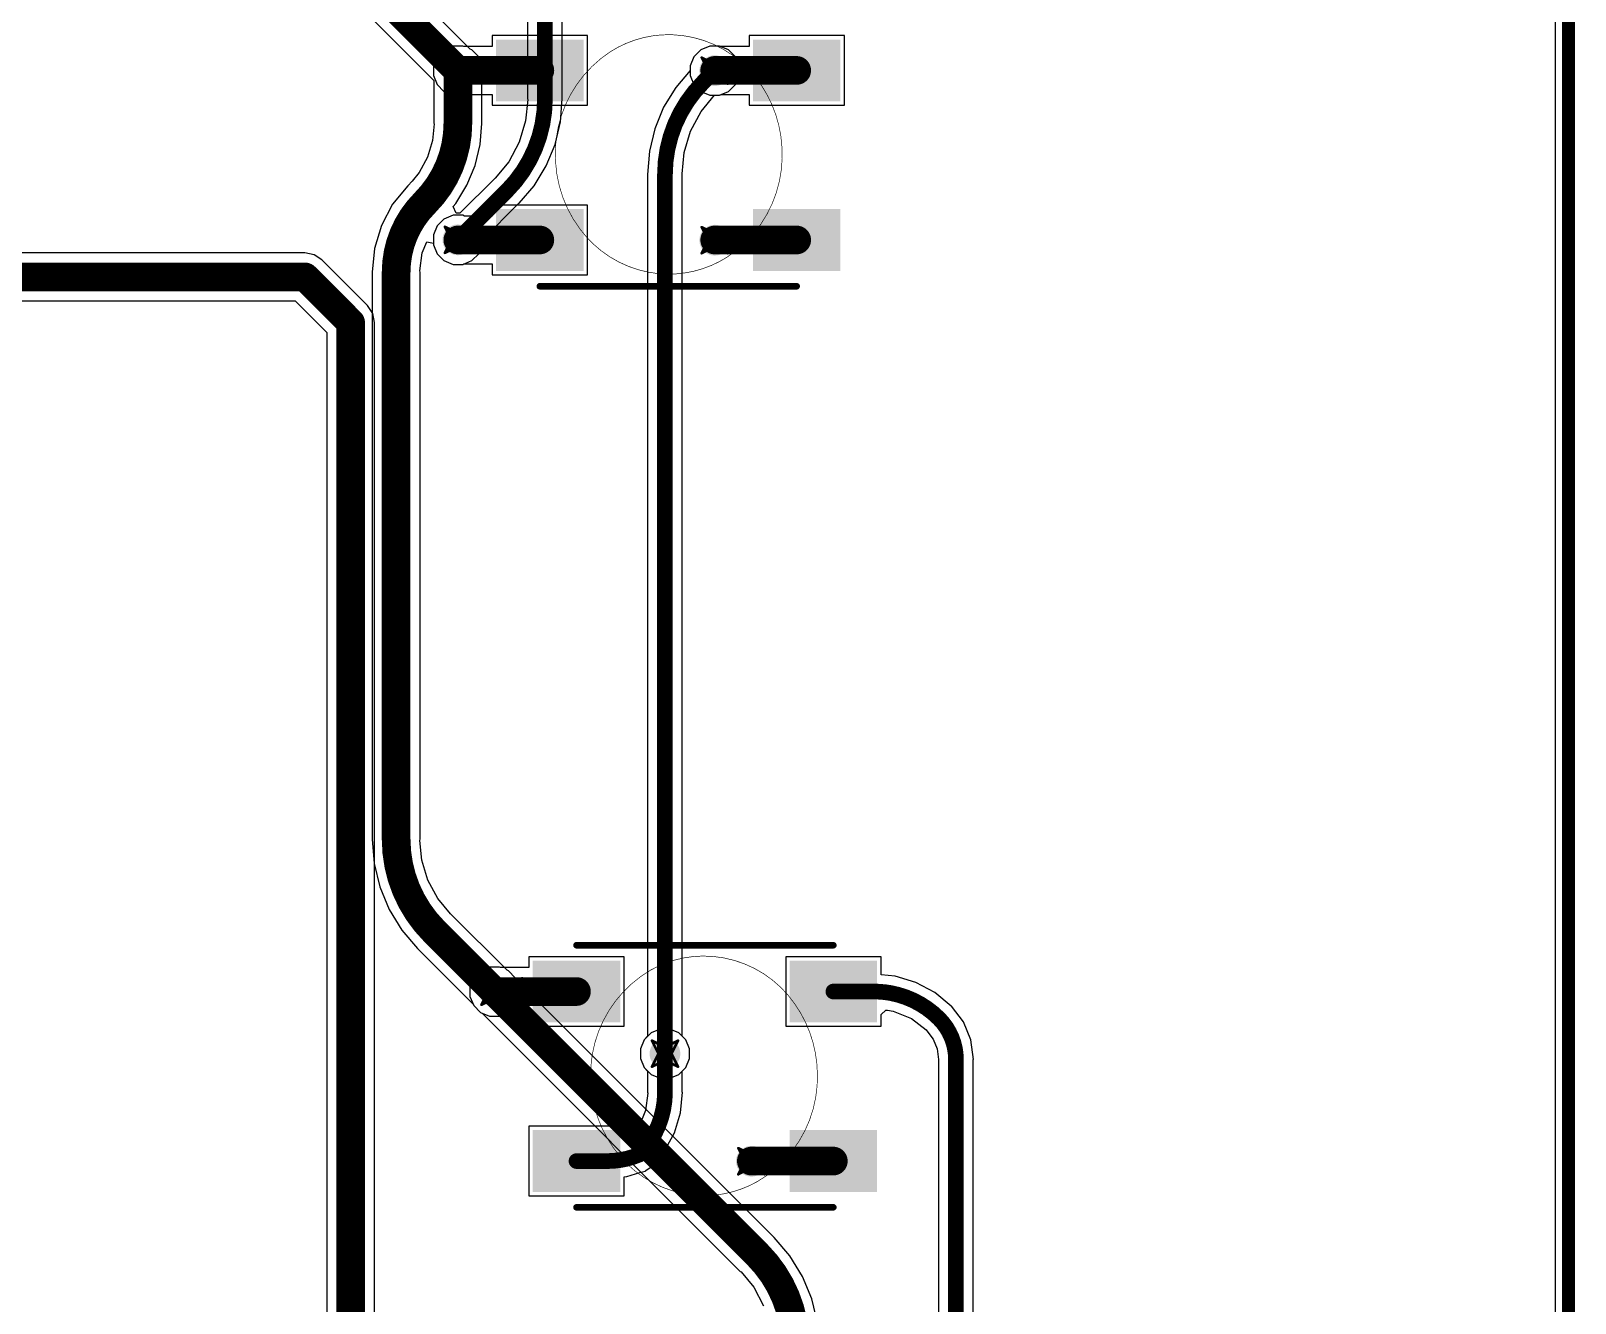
# Model space of a CAD drawing. Header units: inches. Extents: x -11 to 1110, y -7 to 455.
# Drawn here: x 674.07 to 704.13, y 127.33 to 152.09 of the extents above; entities that cross this region are included whole.
import ezdxf

# ---------------------------------------------------------------- set-up
doc = ezdxf.new("R2010")
doc.units = ezdxf.units.IN
for name, color, linetype in [('Board_outline', 216, 'Continuous'), ('Bottom Layer', 5, 'Continuous'), ('Drill Drawing', 1, 'Continuous'), ('Mechanical 7', 56, 'Continuous'), ('Top Layer', 1, 'Continuous'), ('Top Overlay', 2, 'Continuous'), ('Top Paste', 8, 'Continuous'), ('Top Solder', 216, 'Continuous'), ('Via Holes', 16, 'Continuous')]:
    doc.layers.add(name, color=color, linetype=linetype)

msp = doc.modelspace()

# ---------------------------------------------------------------- hatches: boundary and pattern name
at = {"layer": 'Bottom Layer'}
h = msp.add_hatch(color=5, dxfattribs=at)
edge = h.paths.add_edge_path()
edge.add_arc((682.379, 151.316), 0.3, 0, 360)
h = msp.add_hatch(color=5, dxfattribs=at)
edge = h.paths.add_edge_path()
edge.add_arc((687.379, 151.316), 0.3, 0, 360)
h = msp.add_hatch(color=5, dxfattribs=at)
edge = h.paths.add_edge_path()
edge.add_arc((682.379, 148.023), 0.3, 0, 360)
h = msp.add_hatch(color=5, dxfattribs=at)
edge = h.paths.add_edge_path()
edge.add_arc((687.379, 148.016), 0.3, 0, 360)
h = msp.add_hatch(color=5, dxfattribs=at)
edge = h.paths.add_edge_path()
edge.add_arc((683.092, 133.389), 0.3, 0, 360)
h = msp.add_hatch(color=5, dxfattribs=at)
edge = h.paths.add_edge_path()
edge.add_arc((686.41, 132.182), 0.3, 0, 360)
h = msp.add_hatch(color=5, dxfattribs=at)
edge = h.paths.add_edge_path()
edge.add_arc((688.092, 130.089), 0.3, 0, 360)
at = {"layer": 'Top Layer'}
for points in [[(683.224, 151.82), (684.724, 151.82), (684.724, 150.82), (683.224, 150.82)], [(689.724, 150.82), (688.224, 150.82), (688.224, 151.82), (689.724, 151.82)], [(683.224, 148.52), (684.724, 148.52), (684.724, 147.52), (683.224, 147.52)], [(688.224, 148.52), (689.724, 148.52), (689.724, 147.52), (688.224, 147.52)], [(683.938, 133.892), (685.438, 133.892), (685.438, 132.892), (683.938, 132.892)], [(690.438, 132.892), (688.938, 132.892), (688.938, 133.892), (690.438, 133.892)], [(683.938, 130.592), (685.438, 130.592), (685.438, 129.592), (683.938, 129.592)], [(688.938, 130.592), (690.438, 130.592), (690.438, 129.592), (688.938, 129.592)]]:
    msp.add_hatch(color=1, dxfattribs=at).paths.add_polyline_path(points)
h = msp.add_hatch(color=1, dxfattribs=at)
edge = h.paths.add_edge_path()
edge.add_arc((682.379, 151.316), 0.3, 0, 360)
h = msp.add_hatch(color=1, dxfattribs=at)
edge = h.paths.add_edge_path()
edge.add_arc((687.379, 151.316), 0.3, 0, 360)
h = msp.add_hatch(color=1, dxfattribs=at)
edge = h.paths.add_edge_path()
edge.add_arc((682.379, 148.023), 0.3, 0, 360)
h = msp.add_hatch(color=1, dxfattribs=at)
edge = h.paths.add_edge_path()
edge.add_arc((687.379, 148.016), 0.3, 0, 360)
h = msp.add_hatch(color=1, dxfattribs=at)
edge = h.paths.add_edge_path()
edge.add_arc((683.092, 133.389), 0.3, 0, 360)
h = msp.add_hatch(color=1, dxfattribs=at)
edge = h.paths.add_edge_path()
edge.add_arc((686.41, 132.182), 0.3, 0, 360)
h = msp.add_hatch(color=1, dxfattribs=at)
edge = h.paths.add_edge_path()
edge.add_arc((688.092, 130.089), 0.3, 0, 360)
at = {"layer": 'Top Paste'}
for points in [[(683.224, 151.82), (684.724, 151.82), (684.724, 150.82), (683.224, 150.82)], [(689.724, 150.82), (688.224, 150.82), (688.224, 151.82), (689.724, 151.82)], [(683.224, 148.52), (684.724, 148.52), (684.724, 147.52), (683.224, 147.52)], [(688.224, 148.52), (689.724, 148.52), (689.724, 147.52), (688.224, 147.52)], [(683.938, 133.892), (685.438, 133.892), (685.438, 132.892), (683.938, 132.892)], [(690.438, 132.892), (688.938, 132.892), (688.938, 133.892), (690.438, 133.892)], [(683.938, 130.592), (685.438, 130.592), (685.438, 129.592), (683.938, 129.592)], [(688.938, 130.592), (690.438, 130.592), (690.438, 129.592), (688.938, 129.592)]]:
    msp.add_hatch(color=8, dxfattribs=at).paths.add_polyline_path(points)
at = {"layer": 'Top Solder'}
for points in [[(683.123, 151.921), (684.826, 151.921), (684.826, 150.718), (683.123, 150.718)], [(689.826, 150.718), (688.123, 150.718), (688.123, 151.921), (689.826, 151.921)], [(683.123, 148.621), (684.826, 148.621), (684.826, 147.418), (683.123, 147.418)], [(688.123, 148.621), (689.826, 148.621), (689.826, 147.418), (688.123, 147.418)], [(683.836, 133.994), (685.539, 133.994), (685.539, 132.791), (683.836, 132.791)], [(690.539, 132.791), (688.836, 132.791), (688.836, 133.994), (690.539, 133.994)], [(683.836, 130.694), (685.539, 130.694), (685.539, 129.491), (683.836, 129.491)], [(688.836, 130.694), (690.539, 130.694), (690.539, 129.491), (688.836, 129.491)]]:
    msp.add_hatch(color=216, dxfattribs=at).paths.add_polyline_path(points)
at = {"layer": 'Via Holes'}
h = msp.add_hatch(color=7, dxfattribs=at)
edge = h.paths.add_edge_path()
edge.add_arc((682.379, 151.316), 0.15, 0, 360)
h = msp.add_hatch(color=7, dxfattribs=at)
edge = h.paths.add_edge_path()
edge.add_arc((687.379, 151.316), 0.15, 0, 360)
h = msp.add_hatch(color=7, dxfattribs=at)
edge = h.paths.add_edge_path()
edge.add_arc((682.379, 148.023), 0.15, 0, 360)
h = msp.add_hatch(color=7, dxfattribs=at)
edge = h.paths.add_edge_path()
edge.add_arc((687.379, 148.016), 0.15, 0, 360)
h = msp.add_hatch(color=7, dxfattribs=at)
edge = h.paths.add_edge_path()
edge.add_arc((683.092, 133.389), 0.15, 0, 360)
h = msp.add_hatch(color=7, dxfattribs=at)
edge = h.paths.add_edge_path()
edge.add_arc((686.41, 132.182), 0.15, 0, 360)
h = msp.add_hatch(color=7, dxfattribs=at)
edge = h.paths.add_edge_path()
edge.add_arc((688.092, 130.089), 0.15, 0, 360)

# ---------------------------------------------------------------- linework, layer by layer
at = {"layer": 'Board_outline'}
msp.add_lwpolyline([(704, 0, 0.254, 0.254, 0), (704, 370, 0.254, 0.254, 0)], format="xyseb", dxfattribs=at)
at = {"layer": 'Bottom Layer'}
for p, q in [((703.741, 369.741), (703.741, 28.773)), ((683.736, 166.328), (683.736, 150.769)), ((684.409, 150.769), (684.409, 166.328)), ((682.621, 151.733), (679.736, 154.618)), ((679.077, 153.959), (681.912, 151.123)), ((682.649, 151.721), (682.621, 151.733)), ((682.784, 151.587), (682.649, 151.721)), ((682.856, 151.411), (682.784, 151.587)), ((686.974, 151.587), (686.901, 151.411)), ((687.108, 151.721), (686.974, 151.587)), ((687.284, 151.794), (687.108, 151.721)), ((687.474, 151.794), (687.284, 151.794)), ((687.649, 151.721), (687.474, 151.794)), ((687.784, 151.587), (687.649, 151.721)), ((687.856, 151.411), (687.784, 151.587)), ((682.845, 151.193), (682.856, 151.221)), ((682.856, 151.221), (682.856, 151.411)), ((686.901, 151.316), (686.62, 150.988)), ((686.901, 151.411), (686.901, 151.316)), ((687.784, 151.046), (687.856, 151.221)), ((687.856, 151.221), (687.856, 151.411)), ((681.912, 151.123), (681.912, 150.294)), ((682.845, 150.294), (682.845, 151.193)), ((686.62, 150.988), (686.384, 150.602)), ((687.474, 150.839), (687.649, 150.911)), ((687.649, 150.911), (687.784, 151.046)), ((683.739, 150.755), (683.698, 150.339)), ((683.736, 150.769), (683.739, 150.755)), ((684.376, 150.319), (684.412, 150.769)), ((684.412, 150.769), (684.409, 150.769)), ((686.384, 150.602), (686.211, 150.185)), ((687.114, 150.522), (687.374, 150.839)), ((687.374, 150.839), (687.474, 150.839)), ((683.698, 150.339), (683.572, 149.925)), ((684.271, 149.88), (684.376, 150.319)), ((686.91, 150.14), (687.114, 150.522)), ((681.916, 150.278), (681.884, 149.956)), ((681.912, 150.294), (681.916, 150.278)), ((682.811, 149.878), (682.843, 150.287)), ((682.843, 150.287), (682.845, 150.294)), ((686.211, 150.185), (686.106, 149.746)), ((686.784, 149.726), (686.91, 150.14)), ((681.884, 149.956), (681.785, 149.631)), ((682.714, 149.472), (682.811, 149.878)), ((683.572, 149.925), (683.368, 149.543)), ((684.098, 149.462), (684.271, 149.88)), ((686.106, 149.746), (686.071, 149.295)), ((686.743, 149.31), (686.784, 149.726)), ((681.785, 149.631), (681.625, 149.331)), ((682.554, 149.086), (682.714, 149.472)), ((683.368, 149.543), (683.103, 149.22)), ((683.862, 149.077), (684.098, 149.462)), ((681.489, 149.166), (681.405, 149.074)), ((681.625, 149.331), (681.489, 149.166)), ((683.091, 149.211), (682.418, 148.539)), ((683.103, 149.22), (683.091, 149.211)), ((686.071, 149.295), (686.073, 149.295)), ((686.073, 149.295), (686.073, 132.521)), ((686.746, 149.295), (686.743, 149.31)), ((686.746, 132.521), (686.746, 149.295)), ((681.405, 149.074), (681.109, 148.714)), ((681.405, 149.074), (681.405, 149.074)), ((682.336, 148.731), (682.554, 149.086)), ((683.569, 148.734), (683.862, 149.077)), ((681.109, 148.714), (680.889, 148.303)), ((682.287, 148.674), (682.336, 148.731)), ((682.343, 148.543), (682.287, 148.674)), ((682.418, 148.539), (682.343, 148.543)), ((682.856, 148.025), (683.567, 148.735)), ((683.567, 148.735), (683.569, 148.734)), ((680.889, 148.303), (680.754, 147.857)), ((681.684, 147.769), (681.774, 147.985)), ((681.774, 147.985), (681.901, 147.96)), ((681.901, 147.96), (681.901, 147.928)), ((681.901, 147.928), (681.974, 147.752)), ((682.784, 147.752), (682.856, 147.928)), ((682.856, 147.928), (682.856, 148.025)), ((680.754, 147.857), (680.709, 147.393)), ((681.638, 147.42), (681.684, 147.769)), ((681.974, 147.752), (682.108, 147.618)), ((682.108, 147.618), (682.284, 147.545)), ((682.474, 147.545), (682.649, 147.618)), ((682.649, 147.618), (682.784, 147.752)), ((680.709, 147.393), (680.711, 147.393)), ((680.711, 147.393), (680.711, 136.356)), ((681.643, 147.393), (681.638, 147.42)), ((681.643, 136.356), (681.643, 147.393)), ((682.284, 147.545), (682.474, 147.545)), ((680.711, 136.356), (680.711, 136.356)), ((680.711, 136.356), (680.748, 135.886)), ((681.639, 136.335), (681.643, 136.356)), ((681.677, 135.95), (681.639, 136.335)), ((680.748, 135.886), (680.858, 135.427)), ((681.795, 135.56), (681.677, 135.95)), ((680.858, 135.427), (681.038, 134.991)), ((681.988, 135.2), (681.795, 135.56)), ((681.038, 134.991), (681.285, 134.589)), ((682.233, 134.902), (681.988, 135.2)), ((682.251, 134.89), (682.233, 134.902)), ((683.335, 133.806), (682.251, 134.89)), ((681.285, 134.589), (681.591, 134.23)), ((681.591, 134.23), (681.592, 134.23)), ((681.592, 134.23), (682.675, 133.146)), ((683.363, 133.794), (683.335, 133.806)), ((683.497, 133.66), (683.363, 133.794)), ((683.509, 133.631), (683.497, 133.66)), ((688.535, 128.605), (683.509, 133.631)), ((682.675, 133.146), (682.687, 133.118)), ((682.687, 133.118), (682.822, 132.984)), ((682.822, 132.984), (682.85, 132.972)), ((682.85, 132.972), (687.876, 127.946)), ((686.005, 132.452), (685.932, 132.277)), ((685.932, 132.277), (685.932, 132.087)), ((686.073, 132.521), (686.005, 132.452)), ((686.815, 132.452), (686.746, 132.521)), ((686.887, 132.277), (686.815, 132.452)), ((686.887, 132.087), (686.887, 132.277)), ((685.932, 132.087), (686.005, 131.911)), ((686.815, 131.911), (686.887, 132.087)), ((686.005, 131.911), (686.139, 131.777)), ((686.139, 131.777), (686.315, 131.704)), ((686.315, 131.704), (686.505, 131.704)), ((686.505, 131.704), (686.68, 131.777)), ((686.68, 131.777), (686.815, 131.911)), ((688.842, 128.247), (688.535, 128.605)), ((688.535, 128.605), (688.535, 128.605)), ((689.088, 127.844), (688.842, 128.247)), ((687.876, 127.946), (687.894, 127.934)), ((687.894, 127.934), (688.139, 127.635)), ((689.269, 127.408), (689.088, 127.844)), ((688.139, 127.635), (688.331, 127.275)), ((689.379, 126.95), (689.269, 127.408))]:
    msp.add_line(p, q, dxfattribs=at)
for points in [[(684.073, 150.769, 0.305, 0.305, 0), (684.073, 166.328, 0.305, 0.305, 0)], [(679.407, 154.288, 0.559, 0.559, 0), (682.379, 151.316, 0.559, 0.559, 0)], [(682.379, 150.294, 0.559, 0.559, 0), (682.379, 151.316, 0.559, 0.559, 0)], [(686.41, 149.295, 0.305, 0.305, -0.198912), (687.154, 151.091, 0.305, 0.305, 0)], [(687.154, 151.091, 0.305, 0.305, 0), (687.379, 151.316, 0.305, 0.305, 0)], [(684.073, 150.769, 0.305, 0.305, -0.198912), (683.329, 148.973, 0.305, 0.305, 0)], [(682.379, 150.294, 0.559, 0.559, -0.198912), (681.736, 148.742, 0.559, 0.559, 0)], [(686.41, 132.182, 0.305, 0.305, 0), (686.41, 149.295, 0.305, 0.305, 0)], [(682.379, 148.023, 0.305, 0.305, 0), (683.329, 148.973, 0.305, 0.305, 0)], [(681.177, 147.393, 0.559, 0.559, -0.198912), (681.736, 148.742, 0.559, 0.559, 0)], [(681.177, 136.356, 0.559, 0.559, 0), (681.177, 147.393, 0.559, 0.559, 0)], [(681.921, 134.56, 0.559, 0.559, -0.198912), (681.177, 136.356, 0.559, 0.559, 0)], [(681.921, 134.56, 0.559, 0.559, 0), (683.092, 133.389, 0.559, 0.559, 0)], [(683.092, 133.389, 0.559, 0.559, 0), (688.206, 128.275, 0.559, 0.559, 0)], [(688.206, 128.275, 0.559, 0.559, -0.198912), (688.95, 126.479, 0.559, 0.559, 0)]]:
    msp.add_lwpolyline(points, format="xyseb", dxfattribs=at)
for points in [[(682.239, 151.316, 0.279, 0.279, 1), (682.518, 151.316, 0.279, 0.279, 1)], [(682.239, 151.316, 0.279, 0.279, 1), (682.518, 151.316, 0.279, 0.279, 1)], [(687.077, 151.091, 0.152, 0.152, 1), (687.23, 151.091, 0.152, 0.152, 1)], [(687.077, 151.091, 0.152, 0.152, 1), (687.23, 151.091, 0.152, 0.152, 1)], [(687.302, 151.316, 0.152, 0.152, 1), (687.455, 151.316, 0.152, 0.152, 1)], [(683.997, 150.769, 0.152, 0.152, 1), (684.149, 150.769, 0.152, 0.152, 1)], [(683.997, 150.769, 0.152, 0.152, 1), (684.149, 150.769, 0.152, 0.152, 1)], [(682.239, 150.294, 0.279, 0.279, 1), (682.518, 150.294, 0.279, 0.279, 1)], [(682.239, 150.294, 0.279, 0.279, 1), (682.518, 150.294, 0.279, 0.279, 1)], [(686.333, 149.295, 0.152, 0.152, 1), (686.486, 149.295, 0.152, 0.152, 1)], [(686.333, 149.295, 0.152, 0.152, 1), (686.486, 149.295, 0.152, 0.152, 1)], [(683.253, 148.973, 0.152, 0.152, 1), (683.405, 148.973, 0.152, 0.152, 1)], [(683.253, 148.973, 0.152, 0.152, 1), (683.405, 148.973, 0.152, 0.152, 1)], [(681.596, 148.742, 0.279, 0.279, 1), (681.876, 148.742, 0.279, 0.279, 1)], [(681.596, 148.742, 0.279, 0.279, 1), (681.876, 148.742, 0.279, 0.279, 1)], [(682.302, 148.023, 0.152, 0.152, 1), (682.455, 148.023, 0.152, 0.152, 1)], [(681.037, 147.393, 0.279, 0.279, 1), (681.317, 147.393, 0.279, 0.279, 1)], [(681.037, 147.393, 0.279, 0.279, 1), (681.317, 147.393, 0.279, 0.279, 1)], [(681.037, 136.356, 0.279, 0.279, 1), (681.317, 136.356, 0.279, 0.279, 1)], [(681.037, 136.356, 0.279, 0.279, 1), (681.317, 136.356, 0.279, 0.279, 1)], [(681.781, 134.56, 0.279, 0.279, 1), (682.061, 134.56, 0.279, 0.279, 1)], [(681.781, 134.56, 0.279, 0.279, 1), (682.061, 134.56, 0.279, 0.279, 1)], [(682.952, 133.389, 0.279, 0.279, 1), (683.232, 133.389, 0.279, 0.279, 1)], [(682.952, 133.389, 0.279, 0.279, 1), (683.232, 133.389, 0.279, 0.279, 1)], [(686.333, 132.182, 0.152, 0.152, 1), (686.486, 132.182, 0.152, 0.152, 1)], [(688.066, 128.275, 0.279, 0.279, 1), (688.345, 128.275, 0.279, 0.279, 1)], [(688.066, 128.275, 0.279, 0.279, 1), (688.345, 128.275, 0.279, 0.279, 1)]]:
    msp.add_lwpolyline(points, format="xyseb", close=True, dxfattribs=at)
at = {"layer": 'Drill Drawing'}
for points in [[(682.125, 151.57, 0.0508, 0.0508, 0), (682.379, 151.443, 0.0508, 0.0508, 0)], [(682.125, 151.57, 0.0508, 0.0508, 0), (682.252, 151.316, 0.0508, 0.0508, 0)], [(682.379, 151.443, 0.0508, 0.0508, 0), (682.633, 151.57, 0.0508, 0.0508, 0)], [(682.506, 151.316, 0.0508, 0.0508, 0), (682.633, 151.57, 0.0508, 0.0508, 0)], [(687.125, 151.57, 0.0508, 0.0508, 0), (687.379, 151.443, 0.0508, 0.0508, 0)], [(687.125, 151.57, 0.0508, 0.0508, 0), (687.252, 151.316, 0.0508, 0.0508, 0)], [(687.379, 151.443, 0.0508, 0.0508, 0), (687.633, 151.57, 0.0508, 0.0508, 0)], [(687.506, 151.316, 0.0508, 0.0508, 0), (687.633, 151.57, 0.0508, 0.0508, 0)], [(682.125, 151.062, 0.0508, 0.0508, 0), (682.252, 151.316, 0.0508, 0.0508, 0)], [(682.125, 151.062, 0.0508, 0.0508, 0), (682.379, 151.189, 0.0508, 0.0508, 0)], [(682.379, 151.189, 0.0508, 0.0508, 0), (682.633, 151.062, 0.0508, 0.0508, 0)], [(682.506, 151.316, 0.0508, 0.0508, 0), (682.633, 151.062, 0.0508, 0.0508, 0)], [(687.125, 151.062, 0.0508, 0.0508, 0), (687.252, 151.316, 0.0508, 0.0508, 0)], [(687.125, 151.062, 0.0508, 0.0508, 0), (687.379, 151.189, 0.0508, 0.0508, 0)], [(687.379, 151.189, 0.0508, 0.0508, 0), (687.633, 151.062, 0.0508, 0.0508, 0)], [(687.506, 151.316, 0.0508, 0.0508, 0), (687.633, 151.062, 0.0508, 0.0508, 0)], [(682.125, 148.277, 0.0508, 0.0508, 0), (682.379, 148.15, 0.0508, 0.0508, 0)], [(682.125, 148.277, 0.0508, 0.0508, 0), (682.252, 148.023, 0.0508, 0.0508, 0)], [(682.379, 148.15, 0.0508, 0.0508, 0), (682.633, 148.277, 0.0508, 0.0508, 0)], [(682.506, 148.023, 0.0508, 0.0508, 0), (682.633, 148.277, 0.0508, 0.0508, 0)], [(687.125, 148.27, 0.0508, 0.0508, 0), (687.379, 148.143, 0.0508, 0.0508, 0)], [(687.125, 148.27, 0.0508, 0.0508, 0), (687.252, 148.016, 0.0508, 0.0508, 0)], [(687.379, 148.143, 0.0508, 0.0508, 0), (687.633, 148.27, 0.0508, 0.0508, 0)], [(687.506, 148.016, 0.0508, 0.0508, 0), (687.633, 148.27, 0.0508, 0.0508, 0)], [(682.125, 147.769, 0.0508, 0.0508, 0), (682.252, 148.023, 0.0508, 0.0508, 0)], [(682.125, 147.769, 0.0508, 0.0508, 0), (682.379, 147.896, 0.0508, 0.0508, 0)], [(682.379, 147.896, 0.0508, 0.0508, 0), (682.633, 147.769, 0.0508, 0.0508, 0)], [(682.506, 148.023, 0.0508, 0.0508, 0), (682.633, 147.769, 0.0508, 0.0508, 0)], [(687.125, 147.762, 0.0508, 0.0508, 0), (687.252, 148.016, 0.0508, 0.0508, 0)], [(687.125, 147.762, 0.0508, 0.0508, 0), (687.379, 147.889, 0.0508, 0.0508, 0)], [(687.379, 147.889, 0.0508, 0.0508, 0), (687.633, 147.762, 0.0508, 0.0508, 0)], [(687.506, 148.016, 0.0508, 0.0508, 0), (687.633, 147.762, 0.0508, 0.0508, 0)], [(682.838, 133.643, 0.0508, 0.0508, 0), (683.092, 133.516, 0.0508, 0.0508, 0)], [(682.838, 133.643, 0.0508, 0.0508, 0), (682.965, 133.389, 0.0508, 0.0508, 0)], [(683.092, 133.516, 0.0508, 0.0508, 0), (683.346, 133.643, 0.0508, 0.0508, 0)], [(683.219, 133.389, 0.0508, 0.0508, 0), (683.346, 133.643, 0.0508, 0.0508, 0)], [(682.838, 133.135, 0.0508, 0.0508, 0), (682.965, 133.389, 0.0508, 0.0508, 0)], [(682.838, 133.135, 0.0508, 0.0508, 0), (683.092, 133.262, 0.0508, 0.0508, 0)], [(683.092, 133.262, 0.0508, 0.0508, 0), (683.346, 133.135, 0.0508, 0.0508, 0)], [(683.219, 133.389, 0.0508, 0.0508, 0), (683.346, 133.135, 0.0508, 0.0508, 0)], [(686.156, 132.436, 0.0508, 0.0508, 0), (686.41, 132.309, 0.0508, 0.0508, 0)], [(686.156, 132.436, 0.0508, 0.0508, 0), (686.283, 132.182, 0.0508, 0.0508, 0)], [(686.41, 132.309, 0.0508, 0.0508, 0), (686.664, 132.436, 0.0508, 0.0508, 0)], [(686.537, 132.182, 0.0508, 0.0508, 0), (686.664, 132.436, 0.0508, 0.0508, 0)], [(686.156, 131.928, 0.0508, 0.0508, 0), (686.283, 132.182, 0.0508, 0.0508, 0)], [(686.156, 131.928, 0.0508, 0.0508, 0), (686.41, 132.055, 0.0508, 0.0508, 0)], [(686.41, 132.055, 0.0508, 0.0508, 0), (686.664, 131.928, 0.0508, 0.0508, 0)], [(686.537, 132.182, 0.0508, 0.0508, 0), (686.664, 131.928, 0.0508, 0.0508, 0)], [(687.838, 130.343, 0.0508, 0.0508, 0), (688.092, 130.216, 0.0508, 0.0508, 0)], [(687.838, 130.343, 0.0508, 0.0508, 0), (687.965, 130.089, 0.0508, 0.0508, 0)], [(688.092, 130.216, 0.0508, 0.0508, 0), (688.346, 130.343, 0.0508, 0.0508, 0)], [(688.219, 130.089, 0.0508, 0.0508, 0), (688.346, 130.343, 0.0508, 0.0508, 0)], [(687.838, 129.835, 0.0508, 0.0508, 0), (687.965, 130.089, 0.0508, 0.0508, 0)], [(687.838, 129.835, 0.0508, 0.0508, 0), (688.092, 129.962, 0.0508, 0.0508, 0)], [(688.092, 129.962, 0.0508, 0.0508, 0), (688.346, 129.835, 0.0508, 0.0508, 0)], [(688.219, 130.089, 0.0508, 0.0508, 0), (688.346, 129.835, 0.0508, 0.0508, 0)]]:
    msp.add_lwpolyline(points, format="xyseb", dxfattribs=at)
for points in [[(682.112, 151.57, 0.0254, 0.0254, 1), (682.137, 151.57, 0.0254, 0.0254, 1)], [(682.112, 151.57, 0.0254, 0.0254, 1), (682.137, 151.57, 0.0254, 0.0254, 1)], [(682.62, 151.57, 0.0254, 0.0254, 1), (682.645, 151.57, 0.0254, 0.0254, 1)], [(682.62, 151.57, 0.0254, 0.0254, 1), (682.645, 151.57, 0.0254, 0.0254, 1)], [(687.112, 151.57, 0.0254, 0.0254, 1), (687.137, 151.57, 0.0254, 0.0254, 1)], [(687.112, 151.57, 0.0254, 0.0254, 1), (687.137, 151.57, 0.0254, 0.0254, 1)], [(687.62, 151.57, 0.0254, 0.0254, 1), (687.645, 151.57, 0.0254, 0.0254, 1)], [(687.62, 151.57, 0.0254, 0.0254, 1), (687.645, 151.57, 0.0254, 0.0254, 1)], [(682.239, 151.316, 0.0254, 0.0254, 1), (682.264, 151.316, 0.0254, 0.0254, 1)], [(682.239, 151.316, 0.0254, 0.0254, 1), (682.264, 151.316, 0.0254, 0.0254, 1)], [(682.366, 151.443, 0.0254, 0.0254, 1), (682.391, 151.443, 0.0254, 0.0254, 1)], [(682.366, 151.443, 0.0254, 0.0254, 1), (682.391, 151.443, 0.0254, 0.0254, 1)], [(682.366, 151.189, 0.0254, 0.0254, 1), (682.391, 151.189, 0.0254, 0.0254, 1)], [(682.366, 151.189, 0.0254, 0.0254, 1), (682.391, 151.189, 0.0254, 0.0254, 1)], [(682.493, 151.316, 0.0254, 0.0254, 1), (682.518, 151.316, 0.0254, 0.0254, 1)], [(682.493, 151.316, 0.0254, 0.0254, 1), (682.518, 151.316, 0.0254, 0.0254, 1)], [(687.239, 151.316, 0.0254, 0.0254, 1), (687.264, 151.316, 0.0254, 0.0254, 1)], [(687.239, 151.316, 0.0254, 0.0254, 1), (687.264, 151.316, 0.0254, 0.0254, 1)], [(687.366, 151.443, 0.0254, 0.0254, 1), (687.391, 151.443, 0.0254, 0.0254, 1)], [(687.366, 151.443, 0.0254, 0.0254, 1), (687.391, 151.443, 0.0254, 0.0254, 1)], [(687.366, 151.189, 0.0254, 0.0254, 1), (687.391, 151.189, 0.0254, 0.0254, 1)], [(687.366, 151.189, 0.0254, 0.0254, 1), (687.391, 151.189, 0.0254, 0.0254, 1)], [(687.493, 151.316, 0.0254, 0.0254, 1), (687.518, 151.316, 0.0254, 0.0254, 1)], [(687.493, 151.316, 0.0254, 0.0254, 1), (687.518, 151.316, 0.0254, 0.0254, 1)], [(682.112, 151.062, 0.0254, 0.0254, 1), (682.137, 151.062, 0.0254, 0.0254, 1)], [(682.112, 151.062, 0.0254, 0.0254, 1), (682.137, 151.062, 0.0254, 0.0254, 1)], [(682.62, 151.062, 0.0254, 0.0254, 1), (682.645, 151.062, 0.0254, 0.0254, 1)], [(682.62, 151.062, 0.0254, 0.0254, 1), (682.645, 151.062, 0.0254, 0.0254, 1)], [(687.112, 151.062, 0.0254, 0.0254, 1), (687.137, 151.062, 0.0254, 0.0254, 1)], [(687.112, 151.062, 0.0254, 0.0254, 1), (687.137, 151.062, 0.0254, 0.0254, 1)], [(687.62, 151.062, 0.0254, 0.0254, 1), (687.645, 151.062, 0.0254, 0.0254, 1)], [(687.62, 151.062, 0.0254, 0.0254, 1), (687.645, 151.062, 0.0254, 0.0254, 1)], [(682.112, 148.277, 0.0254, 0.0254, 1), (682.137, 148.277, 0.0254, 0.0254, 1)], [(682.112, 148.277, 0.0254, 0.0254, 1), (682.137, 148.277, 0.0254, 0.0254, 1)], [(682.62, 148.277, 0.0254, 0.0254, 1), (682.645, 148.277, 0.0254, 0.0254, 1)], [(682.62, 148.277, 0.0254, 0.0254, 1), (682.645, 148.277, 0.0254, 0.0254, 1)], [(687.112, 148.27, 0.0254, 0.0254, 1), (687.137, 148.27, 0.0254, 0.0254, 1)], [(687.112, 148.27, 0.0254, 0.0254, 1), (687.137, 148.27, 0.0254, 0.0254, 1)], [(687.62, 148.27, 0.0254, 0.0254, 1), (687.645, 148.27, 0.0254, 0.0254, 1)], [(687.62, 148.27, 0.0254, 0.0254, 1), (687.645, 148.27, 0.0254, 0.0254, 1)], [(682.239, 148.023, 0.0254, 0.0254, 1), (682.264, 148.023, 0.0254, 0.0254, 1)], [(682.239, 148.023, 0.0254, 0.0254, 1), (682.264, 148.023, 0.0254, 0.0254, 1)], [(682.366, 148.15, 0.0254, 0.0254, 1), (682.391, 148.15, 0.0254, 0.0254, 1)], [(682.366, 148.15, 0.0254, 0.0254, 1), (682.391, 148.15, 0.0254, 0.0254, 1)], [(682.366, 147.896, 0.0254, 0.0254, 1), (682.391, 147.896, 0.0254, 0.0254, 1)], [(682.366, 147.896, 0.0254, 0.0254, 1), (682.391, 147.896, 0.0254, 0.0254, 1)], [(682.493, 148.023, 0.0254, 0.0254, 1), (682.518, 148.023, 0.0254, 0.0254, 1)], [(682.493, 148.023, 0.0254, 0.0254, 1), (682.518, 148.023, 0.0254, 0.0254, 1)], [(687.239, 148.016, 0.0254, 0.0254, 1), (687.264, 148.016, 0.0254, 0.0254, 1)], [(687.239, 148.016, 0.0254, 0.0254, 1), (687.264, 148.016, 0.0254, 0.0254, 1)], [(687.366, 148.143, 0.0254, 0.0254, 1), (687.391, 148.143, 0.0254, 0.0254, 1)], [(687.366, 148.143, 0.0254, 0.0254, 1), (687.391, 148.143, 0.0254, 0.0254, 1)], [(687.366, 147.889, 0.0254, 0.0254, 1), (687.391, 147.889, 0.0254, 0.0254, 1)], [(687.366, 147.889, 0.0254, 0.0254, 1), (687.391, 147.889, 0.0254, 0.0254, 1)], [(687.493, 148.016, 0.0254, 0.0254, 1), (687.518, 148.016, 0.0254, 0.0254, 1)], [(687.493, 148.016, 0.0254, 0.0254, 1), (687.518, 148.016, 0.0254, 0.0254, 1)], [(682.112, 147.769, 0.0254, 0.0254, 1), (682.137, 147.769, 0.0254, 0.0254, 1)], [(682.112, 147.769, 0.0254, 0.0254, 1), (682.137, 147.769, 0.0254, 0.0254, 1)], [(682.62, 147.769, 0.0254, 0.0254, 1), (682.645, 147.769, 0.0254, 0.0254, 1)], [(682.62, 147.769, 0.0254, 0.0254, 1), (682.645, 147.769, 0.0254, 0.0254, 1)], [(687.112, 147.762, 0.0254, 0.0254, 1), (687.137, 147.762, 0.0254, 0.0254, 1)], [(687.112, 147.762, 0.0254, 0.0254, 1), (687.137, 147.762, 0.0254, 0.0254, 1)], [(687.62, 147.762, 0.0254, 0.0254, 1), (687.645, 147.762, 0.0254, 0.0254, 1)], [(687.62, 147.762, 0.0254, 0.0254, 1), (687.645, 147.762, 0.0254, 0.0254, 1)], [(682.825, 133.643, 0.0254, 0.0254, 1), (682.851, 133.643, 0.0254, 0.0254, 1)], [(682.825, 133.643, 0.0254, 0.0254, 1), (682.851, 133.643, 0.0254, 0.0254, 1)], [(683.079, 133.516, 0.0254, 0.0254, 1), (683.105, 133.516, 0.0254, 0.0254, 1)], [(683.079, 133.516, 0.0254, 0.0254, 1), (683.105, 133.516, 0.0254, 0.0254, 1)], [(683.333, 133.643, 0.0254, 0.0254, 1), (683.359, 133.643, 0.0254, 0.0254, 1)], [(683.333, 133.643, 0.0254, 0.0254, 1), (683.359, 133.643, 0.0254, 0.0254, 1)], [(682.952, 133.389, 0.0254, 0.0254, 1), (682.978, 133.389, 0.0254, 0.0254, 1)], [(682.952, 133.389, 0.0254, 0.0254, 1), (682.978, 133.389, 0.0254, 0.0254, 1)], [(683.079, 133.262, 0.0254, 0.0254, 1), (683.105, 133.262, 0.0254, 0.0254, 1)], [(683.079, 133.262, 0.0254, 0.0254, 1), (683.105, 133.262, 0.0254, 0.0254, 1)], [(683.206, 133.389, 0.0254, 0.0254, 1), (683.232, 133.389, 0.0254, 0.0254, 1)], [(683.206, 133.389, 0.0254, 0.0254, 1), (683.232, 133.389, 0.0254, 0.0254, 1)], [(682.825, 133.135, 0.0254, 0.0254, 1), (682.851, 133.135, 0.0254, 0.0254, 1)], [(682.825, 133.135, 0.0254, 0.0254, 1), (682.851, 133.135, 0.0254, 0.0254, 1)], [(683.333, 133.135, 0.0254, 0.0254, 1), (683.359, 133.135, 0.0254, 0.0254, 1)], [(683.333, 133.135, 0.0254, 0.0254, 1), (683.359, 133.135, 0.0254, 0.0254, 1)], [(686.143, 132.436, 0.0254, 0.0254, 1), (686.168, 132.436, 0.0254, 0.0254, 1)], [(686.143, 132.436, 0.0254, 0.0254, 1), (686.168, 132.436, 0.0254, 0.0254, 1)], [(686.397, 132.309, 0.0254, 0.0254, 1), (686.422, 132.309, 0.0254, 0.0254, 1)], [(686.397, 132.309, 0.0254, 0.0254, 1), (686.422, 132.309, 0.0254, 0.0254, 1)], [(686.651, 132.436, 0.0254, 0.0254, 1), (686.676, 132.436, 0.0254, 0.0254, 1)], [(686.651, 132.436, 0.0254, 0.0254, 1), (686.676, 132.436, 0.0254, 0.0254, 1)], [(686.27, 132.182, 0.0254, 0.0254, 1), (686.295, 132.182, 0.0254, 0.0254, 1)], [(686.27, 132.182, 0.0254, 0.0254, 1), (686.295, 132.182, 0.0254, 0.0254, 1)], [(686.397, 132.055, 0.0254, 0.0254, 1), (686.422, 132.055, 0.0254, 0.0254, 1)], [(686.397, 132.055, 0.0254, 0.0254, 1), (686.422, 132.055, 0.0254, 0.0254, 1)], [(686.524, 132.182, 0.0254, 0.0254, 1), (686.549, 132.182, 0.0254, 0.0254, 1)], [(686.524, 132.182, 0.0254, 0.0254, 1), (686.549, 132.182, 0.0254, 0.0254, 1)], [(686.143, 131.928, 0.0254, 0.0254, 1), (686.168, 131.928, 0.0254, 0.0254, 1)], [(686.143, 131.928, 0.0254, 0.0254, 1), (686.168, 131.928, 0.0254, 0.0254, 1)], [(686.651, 131.928, 0.0254, 0.0254, 1), (686.676, 131.928, 0.0254, 0.0254, 1)], [(686.651, 131.928, 0.0254, 0.0254, 1), (686.676, 131.928, 0.0254, 0.0254, 1)], [(687.825, 130.343, 0.0254, 0.0254, 1), (687.851, 130.343, 0.0254, 0.0254, 1)], [(687.825, 130.343, 0.0254, 0.0254, 1), (687.851, 130.343, 0.0254, 0.0254, 1)], [(688.079, 130.216, 0.0254, 0.0254, 1), (688.105, 130.216, 0.0254, 0.0254, 1)], [(688.079, 130.216, 0.0254, 0.0254, 1), (688.105, 130.216, 0.0254, 0.0254, 1)], [(688.333, 130.343, 0.0254, 0.0254, 1), (688.359, 130.343, 0.0254, 0.0254, 1)], [(688.333, 130.343, 0.0254, 0.0254, 1), (688.359, 130.343, 0.0254, 0.0254, 1)], [(687.825, 129.835, 0.0254, 0.0254, 1), (687.851, 129.835, 0.0254, 0.0254, 1)], [(687.825, 129.835, 0.0254, 0.0254, 1), (687.851, 129.835, 0.0254, 0.0254, 1)], [(687.952, 130.089, 0.0254, 0.0254, 1), (687.978, 130.089, 0.0254, 0.0254, 1)], [(687.952, 130.089, 0.0254, 0.0254, 1), (687.978, 130.089, 0.0254, 0.0254, 1)], [(688.079, 129.962, 0.0254, 0.0254, 1), (688.105, 129.962, 0.0254, 0.0254, 1)], [(688.079, 129.962, 0.0254, 0.0254, 1), (688.105, 129.962, 0.0254, 0.0254, 1)], [(688.206, 130.089, 0.0254, 0.0254, 1), (688.232, 130.089, 0.0254, 0.0254, 1)], [(688.206, 130.089, 0.0254, 0.0254, 1), (688.232, 130.089, 0.0254, 0.0254, 1)], [(688.333, 129.835, 0.0254, 0.0254, 1), (688.359, 129.835, 0.0254, 0.0254, 1)], [(688.333, 129.835, 0.0254, 0.0254, 1), (688.359, 129.835, 0.0254, 0.0254, 1)]]:
    msp.add_lwpolyline(points, format="xyseb", close=True, dxfattribs=at)
at = {"layer": 'Mechanical 7'}
for points in [[(685.343, 151.682, 0.0127, 0.0127, -0.126036), (686.339, 152.012, 0.0127, 0.0127, 0)], [(686.339, 152.012, 0.0127, 0.0127, -0.2489), (688.175, 151.184, 0.0127, 0.0127, 0)], [(684.281, 149.532, 0.0127, 0.0127, -0.271631), (685.343, 151.682, 0.0127, 0.0127, 0)], [(688.175, 151.184, 0.0127, 0.0127, -0.153983), (688.686, 149.84, 0.0127, 0.0127, 0)], [(688.686, 149.84, 0.0127, 0.0127, -0.271657), (687.624, 147.689, 0.0127, 0.0127, 0)], [(684.756, 148.233, 0.0127, 0.0127, -0.147659), (684.281, 149.532, 0.0127, 0.0127, 0)], [(686.481, 147.354, 0.0127, 0.0127, -0.235957), (684.756, 148.233, 0.0127, 0.0127, 0)], [(687.624, 147.689, 0.0127, 0.0127, -0.126036), (686.627, 147.36, 0.0127, 0.0127, 0)], [(686.481, 147.354, 0.0127, 0.0127, 0), (686.496, 147.354, 0.0127, 0.0127, 0)], [(686.496, 147.354, 0.0127, 0.0127, 0), (686.526, 147.355, 0.0127, 0.0127, 0)], [(686.526, 147.355, 0.0127, 0.0127, 0), (686.555, 147.356, 0.0127, 0.0127, 0)], [(686.555, 147.356, 0.0127, 0.0127, 0), (686.57, 147.357, 0.0127, 0.0127, 0)], [(686.57, 147.357, 0.0127, 0.0127, 0), (686.584, 147.357, 0.0127, 0.0127, 0)], [(686.584, 147.357, 0.0127, 0.0127, 0), (686.599, 147.358, 0.0127, 0.0127, 0)], [(686.599, 147.358, 0.0127, 0.0127, 0), (686.627, 147.36, 0.0127, 0.0127, 0)], [(686.127, 133.807, 0.0127, 0.0127, -0.126676), (687.138, 134.083, 0.0127, 0.0127, 0)], [(687.138, 134.083, 0.0127, 0.0127, -0.247968), (688.932, 133.158, 0.0127, 0.0127, 0)], [(684.963, 131.717, 0.0127, 0.0127, -0.272793), (686.127, 133.807, 0.0127, 0.0127, 0)], [(688.932, 133.158, 0.0127, 0.0127, -0.153421), (689.377, 131.786, 0.0127, 0.0127, 0)], [(685.402, 130.357, 0.0127, 0.0127, -0.151878), (684.963, 131.717, 0.0127, 0.0127, 0)], [(689.377, 131.786, 0.0127, 0.0127, -0.273132), (688.215, 129.697, 0.0127, 0.0127, 0)], [(687.171, 129.419, 0.0127, 0.0127, -0.24439), (685.402, 130.357, 0.0127, 0.0127, 0)], [(688.215, 129.697, 0.0127, 0.0127, -0.126142), (687.205, 129.419, 0.0127, 0.0127, 0)], [(687.171, 129.419, 0.0127, 0.0127, 0), (687.205, 129.419, 0.0127, 0.0127, 0)]]:
    msp.add_lwpolyline(points, format="xyseb", dxfattribs=at)
for points in [[(686.336, 152.012, 0.00635, 0.00635, 1), (686.342, 152.012, 0.00635, 0.00635, 1)], [(686.336, 152.012, 0.00635, 0.00635, 1), (686.342, 152.012, 0.00635, 0.00635, 1)], [(685.339, 151.682, 0.00635, 0.00635, 1), (685.346, 151.682, 0.00635, 0.00635, 1)], [(685.339, 151.682, 0.00635, 0.00635, 1), (685.346, 151.682, 0.00635, 0.00635, 1)], [(688.172, 151.184, 0.00635, 0.00635, 1), (688.179, 151.184, 0.00635, 0.00635, 1)], [(688.172, 151.184, 0.00635, 0.00635, 1), (688.179, 151.184, 0.00635, 0.00635, 1)], [(688.683, 149.84, 0.00635, 0.00635, 1), (688.689, 149.84, 0.00635, 0.00635, 1)], [(688.683, 149.84, 0.00635, 0.00635, 1), (688.689, 149.84, 0.00635, 0.00635, 1)], [(684.277, 149.532, 0.00635, 0.00635, 1), (684.284, 149.532, 0.00635, 0.00635, 1)], [(684.277, 149.532, 0.00635, 0.00635, 1), (684.284, 149.532, 0.00635, 0.00635, 1)], [(684.753, 148.233, 0.00635, 0.00635, 1), (684.759, 148.233, 0.00635, 0.00635, 1)], [(684.753, 148.233, 0.00635, 0.00635, 1), (684.759, 148.233, 0.00635, 0.00635, 1)], [(687.621, 147.689, 0.00635, 0.00635, 1), (687.627, 147.689, 0.00635, 0.00635, 1)], [(687.621, 147.689, 0.00635, 0.00635, 1), (687.627, 147.689, 0.00635, 0.00635, 1)], [(686.477, 147.354, 0.00635, 0.00635, 1), (686.484, 147.354, 0.00635, 0.00635, 1)], [(686.477, 147.354, 0.00635, 0.00635, 1), (686.484, 147.354, 0.00635, 0.00635, 1)], [(686.493, 147.354, 0.00635, 0.00635, 1), (686.499, 147.354, 0.00635, 0.00635, 1)], [(686.493, 147.354, 0.00635, 0.00635, 1), (686.499, 147.354, 0.00635, 0.00635, 1)], [(686.522, 147.355, 0.00635, 0.00635, 1), (686.529, 147.355, 0.00635, 0.00635, 1)], [(686.522, 147.355, 0.00635, 0.00635, 1), (686.529, 147.355, 0.00635, 0.00635, 1)], [(686.552, 147.356, 0.00635, 0.00635, 1), (686.558, 147.356, 0.00635, 0.00635, 1)], [(686.552, 147.356, 0.00635, 0.00635, 1), (686.558, 147.356, 0.00635, 0.00635, 1)], [(686.566, 147.357, 0.00635, 0.00635, 1), (686.573, 147.357, 0.00635, 0.00635, 1)], [(686.566, 147.357, 0.00635, 0.00635, 1), (686.573, 147.357, 0.00635, 0.00635, 1)], [(686.581, 147.357, 0.00635, 0.00635, 1), (686.587, 147.357, 0.00635, 0.00635, 1)], [(686.581, 147.357, 0.00635, 0.00635, 1), (686.587, 147.357, 0.00635, 0.00635, 1)], [(686.595, 147.358, 0.00635, 0.00635, 1), (686.602, 147.358, 0.00635, 0.00635, 1)], [(686.595, 147.358, 0.00635, 0.00635, 1), (686.602, 147.358, 0.00635, 0.00635, 1)], [(686.624, 147.36, 0.00635, 0.00635, 1), (686.631, 147.36, 0.00635, 0.00635, 1)], [(686.624, 147.36, 0.00635, 0.00635, 1), (686.631, 147.36, 0.00635, 0.00635, 1)], [(687.134, 134.083, 0.00635, 0.00635, 1), (687.141, 134.083, 0.00635, 0.00635, 1)], [(687.134, 134.083, 0.00635, 0.00635, 1), (687.141, 134.083, 0.00635, 0.00635, 1)], [(686.124, 133.807, 0.00635, 0.00635, 1), (686.13, 133.807, 0.00635, 0.00635, 1)], [(686.124, 133.807, 0.00635, 0.00635, 1), (686.13, 133.807, 0.00635, 0.00635, 1)], [(688.928, 133.158, 0.00635, 0.00635, 1), (688.935, 133.158, 0.00635, 0.00635, 1)], [(688.928, 133.158, 0.00635, 0.00635, 1), (688.935, 133.158, 0.00635, 0.00635, 1)], [(684.96, 131.717, 0.00635, 0.00635, 1), (684.966, 131.717, 0.00635, 0.00635, 1)], [(684.96, 131.717, 0.00635, 0.00635, 1), (684.966, 131.717, 0.00635, 0.00635, 1)], [(689.373, 131.786, 0.00635, 0.00635, 1), (689.38, 131.786, 0.00635, 0.00635, 1)], [(689.373, 131.786, 0.00635, 0.00635, 1), (689.38, 131.786, 0.00635, 0.00635, 1)], [(685.399, 130.357, 0.00635, 0.00635, 1), (685.405, 130.357, 0.00635, 0.00635, 1)], [(685.399, 130.357, 0.00635, 0.00635, 1), (685.405, 130.357, 0.00635, 0.00635, 1)], [(688.212, 129.697, 0.00635, 0.00635, 1), (688.218, 129.697, 0.00635, 0.00635, 1)], [(688.212, 129.697, 0.00635, 0.00635, 1), (688.218, 129.697, 0.00635, 0.00635, 1)], [(687.168, 129.419, 0.00635, 0.00635, 1), (687.174, 129.419, 0.00635, 0.00635, 1)], [(687.168, 129.419, 0.00635, 0.00635, 1), (687.174, 129.419, 0.00635, 0.00635, 1)], [(687.202, 129.419, 0.00635, 0.00635, 1), (687.208, 129.419, 0.00635, 0.00635, 1)], [(687.202, 129.419, 0.00635, 0.00635, 1), (687.208, 129.419, 0.00635, 0.00635, 1)]]:
    msp.add_lwpolyline(points, format="xyseb", close=True, dxfattribs=at)
at = {"layer": 'Top Layer'}
for p, q in [((703.741, 369.741), (703.741, 28.773)), ((684.902, 151.998), (683.046, 151.998)), ((683.046, 151.998), (683.046, 151.786)), ((684.902, 150.642), (684.902, 151.998)), ((689.902, 151.998), (688.046, 151.998)), ((688.046, 151.998), (688.046, 151.786)), ((689.902, 150.642), (689.902, 151.998)), ((681.974, 151.587), (681.901, 151.411)), ((682.108, 151.721), (681.974, 151.587)), ((682.284, 151.794), (682.108, 151.721)), ((682.474, 151.794), (682.284, 151.794)), ((682.494, 151.786), (682.474, 151.794)), ((683.046, 151.786), (682.494, 151.786)), ((686.974, 151.587), (686.901, 151.411)), ((687.108, 151.721), (686.974, 151.587)), ((687.284, 151.794), (687.108, 151.721)), ((687.474, 151.794), (687.284, 151.794)), ((687.494, 151.786), (687.474, 151.794)), ((688.046, 151.786), (687.494, 151.786)), ((681.901, 151.411), (681.901, 151.221)), ((681.901, 151.221), (681.974, 151.046)), ((686.901, 151.411), (686.901, 151.221)), ((686.901, 151.221), (686.974, 151.046)), ((681.974, 151.046), (682.108, 150.911)), ((682.108, 150.911), (682.284, 150.839)), ((686.974, 151.046), (687.108, 150.911)), ((687.108, 150.911), (687.284, 150.839)), ((682.284, 150.839), (682.474, 150.839)), ((682.474, 150.839), (682.51, 150.854)), ((682.51, 150.854), (683.046, 150.854)), ((683.046, 150.854), (683.046, 150.642)), ((683.046, 150.642), (684.902, 150.642)), ((687.284, 150.839), (687.474, 150.839)), ((687.474, 150.839), (687.51, 150.854)), ((687.51, 150.854), (688.046, 150.854)), ((688.046, 150.854), (688.046, 150.642)), ((688.046, 150.642), (689.902, 150.642)), ((682.284, 148.501), (682.108, 148.428)), ((682.474, 148.501), (682.284, 148.501)), ((682.51, 148.486), (682.474, 148.501)), ((684.902, 148.698), (683.046, 148.698)), ((683.046, 148.698), (683.046, 148.486)), ((684.902, 147.342), (684.902, 148.698)), ((681.974, 148.294), (681.901, 148.118)), ((682.108, 148.428), (681.974, 148.294)), ((683.046, 148.486), (682.51, 148.486)), ((681.901, 148.118), (681.901, 147.928)), ((681.901, 147.928), (681.974, 147.752)), ((679.402, 147.767), (664.006, 147.767)), ((679.581, 147.732), (679.402, 147.767)), ((679.732, 147.631), (679.581, 147.732)), ((680.621, 146.742), (679.732, 147.631)), ((681.974, 147.752), (682.108, 147.618)), ((682.108, 147.618), (682.284, 147.545)), ((682.284, 147.545), (682.474, 147.545)), ((682.474, 147.545), (682.494, 147.554)), ((682.494, 147.554), (683.046, 147.554)), ((683.046, 147.554), (683.046, 147.342)), ((683.046, 147.342), (684.902, 147.342)), ((664.006, 146.835), (679.209, 146.835)), ((679.209, 146.835), (679.825, 146.219)), ((680.722, 146.591), (680.621, 146.742)), ((680.757, 146.412), (680.722, 146.591)), ((680.757, 99.952), (680.757, 146.412)), ((679.825, 146.219), (679.825, 99.952)), ((685.616, 134.07), (683.76, 134.07)), ((683.76, 134.07), (683.76, 133.858)), ((685.616, 132.715), (685.616, 134.07)), ((690.616, 134.07), (688.76, 134.07)), ((688.76, 134.07), (688.76, 132.715)), ((690.616, 133.719), (690.616, 134.07)), ((682.822, 133.794), (682.687, 133.66)), ((682.997, 133.867), (682.822, 133.794)), ((683.187, 133.867), (682.997, 133.867)), ((683.207, 133.858), (683.187, 133.867)), ((683.76, 133.858), (683.207, 133.858)), ((682.687, 133.66), (682.614, 133.484)), ((682.614, 133.484), (682.614, 133.294)), ((690.892, 133.692), (690.616, 133.719)), ((691.292, 133.57), (690.892, 133.692)), ((691.661, 133.373), (691.292, 133.57)), ((682.614, 133.294), (682.687, 133.118)), ((691.984, 133.108), (691.661, 133.373)), ((682.687, 133.118), (682.822, 132.984)), ((682.822, 132.984), (682.997, 132.911)), ((682.997, 132.911), (683.187, 132.911)), ((683.187, 132.911), (683.223, 132.926)), ((683.223, 132.926), (683.76, 132.926)), ((683.76, 132.926), (683.76, 132.715)), ((690.616, 132.944), (690.709, 133.029)), ((690.616, 132.715), (690.616, 132.944)), ((690.709, 133.029), (690.743, 133.027)), ((690.743, 133.027), (690.855, 133.012)), ((690.855, 133.012), (691.207, 132.866)), ((691.207, 132.866), (691.495, 132.645)), ((691.986, 133.11), (691.984, 133.108)), ((692.22, 132.805), (691.986, 133.11)), ((683.76, 132.715), (685.616, 132.715)), ((686.139, 132.587), (686.005, 132.452)), ((686.315, 132.659), (686.139, 132.587)), ((686.505, 132.659), (686.315, 132.659)), ((686.68, 132.587), (686.505, 132.659)), ((686.815, 132.452), (686.68, 132.587)), ((688.76, 132.715), (690.616, 132.715)), ((691.495, 132.645), (691.506, 132.629)), ((691.506, 132.629), (691.507, 132.628)), ((691.507, 132.628), (691.632, 132.466)), ((692.366, 132.451), (692.22, 132.805)), ((686.005, 132.452), (685.932, 132.277)), ((685.932, 132.277), (685.932, 132.087)), ((686.887, 132.277), (686.815, 132.452)), ((686.887, 132.087), (686.887, 132.277)), ((691.632, 132.466), (691.711, 132.275)), ((691.711, 132.275), (691.737, 132.072)), ((692.417, 132.07), (692.366, 132.451)), ((685.932, 132.087), (686.005, 131.911)), ((686.815, 131.911), (686.887, 132.087)), ((691.737, 132.072), (691.737, 132.07)), ((691.737, 132.07), (691.737, 114.911)), ((692.41, 114.911), (692.41, 132.07)), ((692.41, 132.07), (692.417, 132.07)), ((686.005, 131.911), (686.073, 131.843)), ((686.073, 131.843), (686.073, 131.434)), ((686.746, 131.843), (686.815, 131.911)), ((686.746, 131.434), (686.746, 131.843)), ((686.076, 131.417), (686.031, 131.074)), ((686.073, 131.434), (686.076, 131.417)), ((686.71, 131.032), (686.75, 131.434)), ((686.75, 131.434), (686.746, 131.434)), ((686.031, 131.074), (685.892, 130.739)), ((685.616, 130.77), (683.76, 130.77)), ((683.76, 130.77), (683.76, 129.415)), ((685.616, 130.586), (685.616, 130.77)), ((686.593, 130.645), (686.71, 131.032)), ((685.743, 130.544), (685.616, 130.586)), ((685.892, 130.739), (685.743, 130.544)), ((686.402, 130.289), (686.593, 130.645)), ((686.146, 129.976), (686.402, 130.289)), ((685.665, 129.79), (685.919, 129.867)), ((685.919, 129.867), (686.026, 129.899)), ((686.026, 129.899), (686.037, 129.905)), ((686.036, 129.907), (686.143, 129.979)), ((686.037, 129.905), (686.036, 129.907)), ((686.143, 129.979), (686.146, 129.976)), ((685.616, 129.785), (685.665, 129.79)), ((685.616, 129.415), (685.616, 129.785)), ((683.76, 129.415), (685.616, 129.415))]:
    msp.add_line(p, q, dxfattribs=at)
for points in [[(682.379, 151.32, 0.559, 0.559, 0), (683.974, 151.32, 0.559, 0.559, 0)], [(687.379, 151.32, 0.559, 0.559, 0), (688.974, 151.32, 0.559, 0.559, 0)], [(682.379, 148.02, 0.559, 0.559, 0), (683.974, 148.02, 0.559, 0.559, 0)], [(687.379, 148.02, 0.559, 0.559, 0), (688.974, 148.02, 0.559, 0.559, 0)], [(663.883, 147.301, 0.559, 0.559, 0), (679.402, 147.301, 0.559, 0.559, 0)], [(679.402, 147.301, 0.559, 0.559, 0), (680.291, 146.412, 0.559, 0.559, 0)], [(680.291, 99.829, 0.559, 0.559, 0), (680.291, 146.412, 0.559, 0.559, 0)], [(683.092, 133.392, 0.559, 0.559, 0), (684.688, 133.392, 0.559, 0.559, 0)], [(689.688, 133.392, 0.305, 0.305, 0), (690.476, 133.392, 0.305, 0.305, 0)], [(690.476, 133.392, 0.305, 0.305, -0.045528), (690.801, 133.363, 0.305, 0.305, 0)], [(690.801, 133.363, 0.305, 0.305, -0.152008), (691.744, 132.867, 0.305, 0.305, 0)], [(691.744, 132.867, 0.305, 0.305, -0.198912), (692.074, 132.07, 0.305, 0.305, 0)], [(686.41, 131.434, 0.305, 0.305, 0), (686.41, 132.182, 0.305, 0.305, 0)], [(692.074, 114.911, 0.305, 0.305, 0), (692.074, 132.07, 0.305, 0.305, 0)], [(686.41, 131.434, 0.305, 0.305, -0.198912), (685.905, 130.217, 0.305, 0.305, 0)], [(684.688, 130.092, 0.305, 0.305, 0), (685.29, 130.092, 0.305, 0.305, 0)], [(685.905, 130.217, 0.305, 0.305, -0.100115), (685.29, 130.092, 0.305, 0.305, 0)], [(688.092, 130.092, 0.559, 0.559, 0), (689.688, 130.092, 0.559, 0.559, 0)]]:
    msp.add_lwpolyline(points, format="xyseb", dxfattribs=at)
for points in [[(682.239, 151.32, 0.279, 0.279, 1), (682.518, 151.32, 0.279, 0.279, 1)], [(683.835, 151.32, 0.279, 0.279, 1), (684.114, 151.32, 0.279, 0.279, 1)], [(687.239, 151.32, 0.279, 0.279, 1), (687.518, 151.32, 0.279, 0.279, 1)], [(688.835, 151.32, 0.279, 0.279, 1), (689.114, 151.32, 0.279, 0.279, 1)], [(682.239, 148.02, 0.279, 0.279, 1), (682.518, 148.02, 0.279, 0.279, 1)], [(683.835, 148.02, 0.279, 0.279, 1), (684.114, 148.02, 0.279, 0.279, 1)], [(687.239, 148.02, 0.279, 0.279, 1), (687.518, 148.02, 0.279, 0.279, 1)], [(688.835, 148.02, 0.279, 0.279, 1), (689.114, 148.02, 0.279, 0.279, 1)], [(679.262, 147.301, 0.279, 0.279, 1), (679.542, 147.301, 0.279, 0.279, 1)], [(679.262, 147.301, 0.279, 0.279, 1), (679.542, 147.301, 0.279, 0.279, 1)], [(680.151, 146.412, 0.279, 0.279, 1), (680.431, 146.412, 0.279, 0.279, 1)], [(680.151, 146.412, 0.279, 0.279, 1), (680.431, 146.412, 0.279, 0.279, 1)], [(682.952, 133.392, 0.279, 0.279, 1), (683.232, 133.392, 0.279, 0.279, 1)], [(684.548, 133.392, 0.279, 0.279, 1), (684.827, 133.392, 0.279, 0.279, 1)], [(689.612, 133.392, 0.152, 0.152, 1), (689.764, 133.392, 0.152, 0.152, 1)], [(690.4, 133.392, 0.152, 0.152, 1), (690.552, 133.392, 0.152, 0.152, 1)], [(690.4, 133.392, 0.152, 0.152, 1), (690.552, 133.392, 0.152, 0.152, 1)], [(690.724, 133.363, 0.152, 0.152, 1), (690.877, 133.363, 0.152, 0.152, 1)], [(690.724, 133.363, 0.152, 0.152, 1), (690.877, 133.363, 0.152, 0.152, 1)], [(691.667, 132.867, 0.152, 0.152, 1), (691.82, 132.867, 0.152, 0.152, 1)], [(691.667, 132.867, 0.152, 0.152, 1), (691.82, 132.867, 0.152, 0.152, 1)], [(686.333, 132.182, 0.152, 0.152, 1), (686.486, 132.182, 0.152, 0.152, 1)], [(691.998, 132.07, 0.152, 0.152, 1), (692.15, 132.07, 0.152, 0.152, 1)], [(691.998, 132.07, 0.152, 0.152, 1), (692.15, 132.07, 0.152, 0.152, 1)], [(686.333, 131.434, 0.152, 0.152, 1), (686.486, 131.434, 0.152, 0.152, 1)], [(686.333, 131.434, 0.152, 0.152, 1), (686.486, 131.434, 0.152, 0.152, 1)], [(684.612, 130.092, 0.152, 0.152, 1), (684.764, 130.092, 0.152, 0.152, 1)], [(685.214, 130.092, 0.152, 0.152, 1), (685.366, 130.092, 0.152, 0.152, 1)], [(685.214, 130.092, 0.152, 0.152, 1), (685.366, 130.092, 0.152, 0.152, 1)], [(685.829, 130.217, 0.152, 0.152, 1), (685.982, 130.217, 0.152, 0.152, 1)], [(685.829, 130.217, 0.152, 0.152, 1), (685.982, 130.217, 0.152, 0.152, 1)], [(687.952, 130.092, 0.279, 0.279, 1), (688.232, 130.092, 0.279, 0.279, 1)], [(689.548, 130.092, 0.279, 0.279, 1), (689.827, 130.092, 0.279, 0.279, 1)]]:
    msp.add_lwpolyline(points, format="xyseb", close=True, dxfattribs=at)
at = {"layer": 'Top Overlay'}
for points in [[(682.918, 151.473, 0.254, 0.254, 0), (683.045, 151.346, 0.254, 0.254, 0)], [(682.918, 151.219, 0.254, 0.254, 0), (682.918, 151.473, 0.254, 0.254, 0)], [(682.918, 151.219, 0.254, 0.254, 0), (683.045, 151.346, 0.254, 0.254, 0)], [(683.974, 147.119, 0.127, 0.127, 0), (688.974, 147.119, 0.127, 0.127, 0)], [(684.688, 134.293, 0.127, 0.127, 0), (689.688, 134.293, 0.127, 0.127, 0)], [(683.632, 133.546, 0.254, 0.254, 0), (683.759, 133.419, 0.254, 0.254, 0)], [(683.632, 133.292, 0.254, 0.254, 0), (683.632, 133.546, 0.254, 0.254, 0)], [(683.632, 133.292, 0.254, 0.254, 0), (683.759, 133.419, 0.254, 0.254, 0)], [(684.688, 129.192, 0.127, 0.127, 0), (689.688, 129.192, 0.127, 0.127, 0)]]:
    msp.add_lwpolyline(points, format="xyseb", dxfattribs=at)
for points in [[(682.855, 151.473, 0.127, 0.127, 1), (682.982, 151.473, 0.127, 0.127, 1)], [(682.855, 151.473, 0.127, 0.127, 1), (682.982, 151.473, 0.127, 0.127, 1)], [(682.855, 151.219, 0.127, 0.127, 1), (682.982, 151.219, 0.127, 0.127, 1)], [(682.855, 151.219, 0.127, 0.127, 1), (682.982, 151.219, 0.127, 0.127, 1)], [(682.982, 151.346, 0.127, 0.127, 1), (683.109, 151.346, 0.127, 0.127, 1)], [(682.982, 151.346, 0.127, 0.127, 1), (683.109, 151.346, 0.127, 0.127, 1)], [(683.942, 147.119, 0.0635, 0.0635, 1), (684.006, 147.119, 0.0635, 0.0635, 1)], [(688.942, 147.119, 0.0635, 0.0635, 1), (689.006, 147.119, 0.0635, 0.0635, 1)], [(684.656, 134.293, 0.0635, 0.0635, 1), (684.72, 134.293, 0.0635, 0.0635, 1)], [(689.656, 134.293, 0.0635, 0.0635, 1), (689.72, 134.293, 0.0635, 0.0635, 1)], [(683.568, 133.546, 0.127, 0.127, 1), (683.695, 133.546, 0.127, 0.127, 1)], [(683.568, 133.546, 0.127, 0.127, 1), (683.695, 133.546, 0.127, 0.127, 1)], [(683.695, 133.419, 0.127, 0.127, 1), (683.822, 133.419, 0.127, 0.127, 1)], [(683.695, 133.419, 0.127, 0.127, 1), (683.822, 133.419, 0.127, 0.127, 1)], [(683.568, 133.292, 0.127, 0.127, 1), (683.695, 133.292, 0.127, 0.127, 1)], [(683.568, 133.292, 0.127, 0.127, 1), (683.695, 133.292, 0.127, 0.127, 1)], [(684.656, 129.192, 0.0635, 0.0635, 1), (684.72, 129.192, 0.0635, 0.0635, 1)], [(689.656, 129.192, 0.0635, 0.0635, 1), (689.72, 129.192, 0.0635, 0.0635, 1)]]:
    msp.add_lwpolyline(points, format="xyseb", close=True, dxfattribs=at)

doc.saveas('drawing.dxf')
